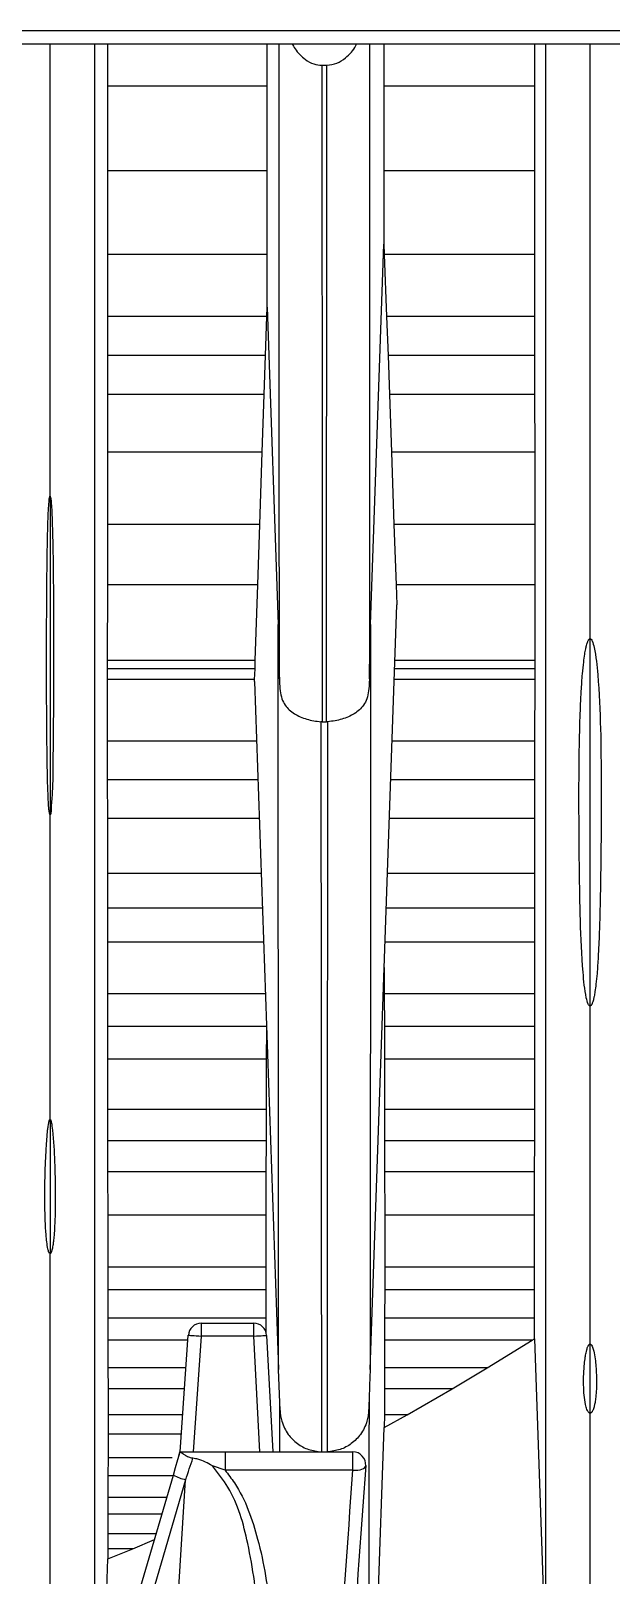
# Model space of a CAD drawing. Extents: x 9.3 to 87.2, y 1.1 to 68.8.
# Drawn here: x 39.07 to 39.747, y 5.639 to 7.44 of the extents above; entities that cross this region are included whole.
import ezdxf

# ---------------------------------------------------------------- set-up
doc = ezdxf.new("R2010")
doc.units = 0
doc.header["$MEASUREMENT"] = 0
doc.layers.add('OBJECT', color=7, linetype='CONTINUOUS')

msp = doc.modelspace()

# ---------------------------------------------------------------- linework, layer by layer
at = {"layer": 'OBJECT'}
for p, q in [((39.9457, 7.4398), (38.1925, 7.4398)), ((38.1925, 7.4248), (39.9393, 7.4248)), ((39.1595, 7.4248), (39.1595, 7.3753)), ((39.3456, 7.3753), (39.3456, 7.4248)), ((39.482, 7.4248), (39.482, 7.3753)), ((39.6581, 7.3753), (39.6581, 7.4248)), ((39.4096, 7.3997), (39.4154, 7.3997)), ((39.1595, 7.3753), (39.1594, 7.2766)), ((39.3456, 7.3753), (39.1595, 7.3753)), ((39.3456, 7.2766), (39.3456, 7.3753)), ((39.482, 7.3753), (39.482, 7.2766)), ((39.6581, 7.3753), (39.482, 7.3753)), ((39.6581, 7.2766), (39.6581, 7.3753)), ((39.1594, 7.2766), (39.1594, 7.179)), ((39.3456, 7.2766), (39.1594, 7.2766)), ((39.3456, 7.179), (39.3456, 7.2766)), ((39.482, 7.2766), (39.482, 7.1912)), ((39.6581, 7.2766), (39.482, 7.2766)), ((39.6582, 7.179), (39.6581, 7.2766)), ((39.4665, 6.7477), (39.482, 7.1912)), ((39.482, 7.1912), (39.4824, 7.179)), ((39.1594, 7.179), (39.1594, 7.1069)), ((39.3456, 7.179), (39.1594, 7.179)), ((39.3456, 7.1175), (39.3456, 7.179)), ((39.6582, 7.179), (39.4824, 7.179)), ((39.4824, 7.179), (39.4851, 7.1069)), ((39.6582, 7.1069), (39.6582, 7.179)), ((39.3453, 7.1069), (39.3456, 7.1175)), ((39.3456, 7.1175), (39.3586, 6.7477)), ((39.1594, 7.1069), (39.1594, 7.0612)), ((39.3453, 7.1069), (39.1594, 7.1069)), ((39.3437, 7.0612), (39.3453, 7.1069)), ((39.4851, 7.1069), (39.4868, 7.0612)), ((39.6582, 7.1069), (39.4851, 7.1069)), ((39.6582, 7.0612), (39.6582, 7.1069)), ((39.1594, 7.0612), (39.1594, 7.0158)), ((39.3437, 7.0612), (39.1594, 7.0612)), ((39.3421, 7.0158), (39.3437, 7.0612)), ((39.4868, 7.0612), (39.4884, 7.0158)), ((39.6582, 7.0612), (39.4868, 7.0612)), ((39.6582, 7.0158), (39.6582, 7.0612)), ((39.1594, 7.0158), (39.1594, 6.9487)), ((39.3421, 7.0158), (39.1594, 7.0158)), ((39.3399, 6.9487), (39.3421, 7.0158)), ((39.4884, 7.0158), (39.4908, 6.9487)), ((39.6582, 7.0158), (39.4884, 7.0158)), ((39.6583, 6.9487), (39.6582, 7.0158)), ((39.1594, 6.9487), (39.1594, 6.8643)), ((39.3399, 6.9487), (39.1594, 6.9487)), ((39.3371, 6.8643), (39.3399, 6.9487)), ((39.4908, 6.9487), (39.4937, 6.8643)), ((39.6583, 6.9487), (39.4908, 6.9487)), ((39.6583, 6.8643), (39.6583, 6.9487)), ((39.0925, 6.8971), (39.0925, 6.5259)), ((39.1594, 6.8643), (39.1594, 6.7938)), ((39.3371, 6.8643), (39.1594, 6.8643)), ((39.3348, 6.7938), (39.3371, 6.8643)), ((39.4937, 6.8643), (39.4962, 6.7938)), ((39.6583, 6.8643), (39.4937, 6.8643)), ((39.6583, 6.7938), (39.6583, 6.8643)), ((39.1594, 6.7938), (39.1593, 6.7058)), ((39.3348, 6.7938), (39.1594, 6.7938)), ((39.3319, 6.7058), (39.3348, 6.7938)), ((39.4962, 6.7938), (39.497, 6.7705)), ((39.6583, 6.7938), (39.4962, 6.7938)), ((39.6583, 6.7058), (39.6583, 6.7938)), ((39.4659, 5.8789), (39.497, 6.7705)), ((39.7225, 6.3027), (39.7225, 6.731)), ((39.1593, 6.7058), (39.1593, 6.6959)), ((39.3319, 6.7058), (39.1593, 6.7058)), ((39.3316, 6.6959), (39.3319, 6.7058)), ((39.6583, 6.7058), (39.4948, 6.7058)), ((39.6583, 6.6959), (39.6583, 6.7058)), ((39.1593, 6.6959), (39.1593, 6.6833)), ((39.3316, 6.6959), (39.1593, 6.6959)), ((39.1593, 6.6833), (39.1593, 6.6117)), ((39.3312, 6.6833), (39.1593, 6.6833)), ((39.3311, 6.6813), (39.3312, 6.6833)), ((39.3311, 6.6813), (39.3592, 5.8789)), ((39.3312, 6.6833), (39.3316, 6.6959)), ((39.6583, 6.6833), (39.494, 6.6833)), ((39.6583, 6.6959), (39.4944, 6.6959)), ((39.6582, 6.6117), (39.6583, 6.6833)), ((39.6583, 6.6833), (39.6583, 6.6959)), ((39.41, 6.634), (39.4084, 6.6341)), ((39.41, 6.634), (39.4151, 6.634)), ((39.4166, 6.6341), (39.4151, 6.634)), ((39.1593, 6.6117), (39.1593, 6.5663)), ((39.3336, 6.6117), (39.1593, 6.6117)), ((39.6582, 6.6117), (39.4915, 6.6117)), ((39.6582, 6.5663), (39.6582, 6.6117)), ((39.1593, 6.5663), (39.1594, 6.5215)), ((39.3352, 6.5663), (39.1593, 6.5663)), ((39.6582, 6.5663), (39.4899, 6.5663)), ((39.6582, 6.5215), (39.6582, 6.5663)), ((39.1594, 6.5215), (39.1594, 6.4573)), ((39.3367, 6.5215), (39.1594, 6.5215)), ((39.6582, 6.5215), (39.4883, 6.5215)), ((39.6582, 6.4573), (39.6582, 6.5215)), ((39.1594, 6.4573), (39.1595, 6.4169)), ((39.339, 6.4573), (39.1594, 6.4573)), ((39.6582, 6.4573), (39.4861, 6.4573)), ((39.6581, 6.4169), (39.6582, 6.4573)), ((39.1595, 6.4169), (39.1596, 6.3771)), ((39.3404, 6.4169), (39.1595, 6.4169)), ((39.6581, 6.4169), (39.4847, 6.4169)), ((39.6581, 6.3771), (39.6581, 6.4169)), ((39.1596, 6.3771), (39.1596, 6.3169)), ((39.3418, 6.3771), (39.1596, 6.3771)), ((39.6581, 6.3771), (39.4833, 6.3771)), ((39.6581, 6.3169), (39.6581, 6.3771)), ((39.4822, 6.3475), (39.4824, 6.3169)), ((39.1596, 6.3169), (39.1597, 6.2789)), ((39.3439, 6.3169), (39.1596, 6.3169)), ((39.6581, 6.3169), (39.4824, 6.3169)), ((39.4824, 6.3169), (39.4825, 6.2789)), ((39.6581, 6.2789), (39.6581, 6.3169)), ((39.1597, 6.2789), (39.1597, 6.2408)), ((39.3452, 6.2789), (39.1597, 6.2789)), ((39.3452, 6.2408), (39.3453, 6.2758)), ((39.4825, 6.2789), (39.4826, 6.2408)), ((39.6581, 6.2789), (39.4825, 6.2789)), ((39.6581, 6.2408), (39.6581, 6.2789)), ((39.1597, 6.2408), (39.1597, 6.1822)), ((39.3452, 6.2408), (39.1597, 6.2408)), ((39.345, 6.1822), (39.3452, 6.2408)), ((39.4826, 6.2408), (39.4827, 6.1822)), ((39.6581, 6.2408), (39.4826, 6.2408)), ((39.658, 6.1822), (39.6581, 6.2408)), ((39.1597, 6.1822), (39.1597, 6.1454)), ((39.345, 6.1822), (39.1597, 6.1822)), ((39.3449, 6.1454), (39.345, 6.1822)), ((39.4827, 6.1822), (39.4827, 6.1454)), ((39.658, 6.1822), (39.4827, 6.1822)), ((39.6579, 6.1454), (39.658, 6.1822)), ((39.0925, 6.1703), (39.0925, 6.014)), ((39.1597, 6.1454), (39.1597, 6.1094)), ((39.3449, 6.1454), (39.1597, 6.1454)), ((39.3448, 6.1094), (39.3449, 6.1454)), ((39.4827, 6.1454), (39.4828, 6.1094)), ((39.6579, 6.1454), (39.4827, 6.1454)), ((39.6578, 6.1094), (39.6579, 6.1454)), ((39.1597, 6.1094), (39.1598, 6.059)), ((39.3448, 6.1094), (39.1597, 6.1094)), ((39.3447, 6.059), (39.3448, 6.1094)), ((39.4828, 6.1094), (39.4829, 6.059)), ((39.6578, 6.1094), (39.4828, 6.1094)), ((39.6576, 6.059), (39.6578, 6.1094)), ((39.1598, 6.059), (39.1599, 5.9982)), ((39.3447, 6.059), (39.1598, 6.059)), ((39.3446, 5.9982), (39.3447, 6.059)), ((39.4829, 6.059), (39.4829, 5.9982)), ((39.6576, 6.059), (39.4829, 6.059)), ((39.6576, 5.9982), (39.6576, 6.059)), ((39.1599, 5.9982), (39.1599, 5.9718)), ((39.3446, 5.9982), (39.1599, 5.9982)), ((39.3446, 5.9718), (39.3446, 5.9982)), ((39.4829, 5.9982), (39.4829, 5.9718)), ((39.6576, 5.9982), (39.4829, 5.9982)), ((39.6576, 5.9718), (39.6576, 5.9982)), ((39.1599, 5.9718), (39.1599, 5.9388)), ((39.3446, 5.9718), (39.1599, 5.9718)), ((39.3446, 5.9388), (39.3446, 5.9718)), ((39.4829, 5.9718), (39.4828, 5.9388)), ((39.6576, 5.9718), (39.4829, 5.9718)), ((39.6576, 5.9388), (39.6576, 5.9718)), ((39.1599, 5.9388), (39.16, 5.9131)), ((39.3446, 5.9388), (39.1599, 5.9388)), ((39.2688, 5.9328), (39.2688, 5.9178)), ((39.2688, 5.9328), (39.3302, 5.9328)), ((39.3302, 5.9178), (39.3302, 5.9328)), ((39.3447, 5.9213), (39.3446, 5.9388)), ((39.4828, 5.9388), (39.4827, 5.9131)), ((39.6576, 5.9388), (39.4828, 5.9388)), ((39.6576, 5.9148), (39.6576, 5.9388)), ((39.16, 5.9131), (39.16, 5.8808)), ((39.2534, 5.9131), (39.16, 5.9131)), ((39.2443, 5.7828), (39.2538, 5.9189)), ((39.2688, 5.9178), (39.2594, 5.7828)), ((39.3302, 5.9178), (39.2688, 5.9178)), ((39.3373, 5.7828), (39.3302, 5.9178)), ((39.3452, 5.9186), (39.3523, 5.7828)), ((39.4827, 5.9131), (39.4827, 5.8808)), ((39.655, 5.9131), (39.4827, 5.9131)), ((39.6026, 5.8808), (39.655, 5.9131)), ((39.655, 5.9131), (39.6576, 5.9148)), ((39.6576, 5.9148), (39.6708, 5.5388)), ((39.7225, 5.8279), (39.7225, 5.9085)), ((39.16, 5.8808), (39.1601, 5.8563)), ((39.2512, 5.8808), (39.16, 5.8808)), ((39.3608, 5.8311), (39.3592, 5.8789)), ((39.4827, 5.8808), (39.4826, 5.8563)), ((39.6026, 5.8808), (39.4827, 5.8808)), ((39.5616, 5.8563), (39.6026, 5.8808)), ((39.1601, 5.8563), (39.1601, 5.8262)), ((39.2495, 5.8563), (39.1601, 5.8563)), ((39.4826, 5.8563), (39.4825, 5.8262)), ((39.5616, 5.8563), (39.4826, 5.8563)), ((39.5092, 5.8262), (39.5616, 5.8563)), ((39.3605, 5.7828), (39.3604, 5.8432)), ((39.1601, 5.8262), (39.1601, 5.8035)), ((39.2474, 5.8262), (39.1601, 5.8262)), ((39.4824, 5.8114), (39.5092, 5.8262)), ((39.4825, 5.8262), (39.4824, 5.8114)), ((39.5092, 5.8262), (39.4825, 5.8262)), ((39.1601, 5.8035), (39.1601, 5.7758)), ((39.2458, 5.8035), (39.1601, 5.8035)), ((39.4642, 5.2901), (39.4824, 5.8114)), ((39.2443, 5.7828), (39.2444, 5.7828)), ((39.2967, 5.7828), (39.2967, 5.7615)), ((39.2967, 5.7828), (39.4458, 5.7828)), ((39.4458, 5.7615), (39.4458, 5.7828)), ((39.1601, 5.7758), (39.16, 5.7549)), ((39.2351, 5.7758), (39.1601, 5.7758)), ((39.2967, 5.7615), (39.2821, 5.7665)), ((38.8225, 4.3428), (39.2364, 5.7556)), ((39.2507, 5.7504), (38.8385, 4.3428)), ((39.1554, 4.2157), (39.2507, 5.7504)), ((39.16, 5.7549), (39.16, 5.7295)), ((39.2361, 5.7549), (39.16, 5.7549)), ((39.4458, 5.7615), (39.2967, 5.7615)), ((39.16, 5.7295), (39.16, 5.7103)), ((39.2287, 5.7295), (39.16, 5.7295)), ((39.16, 5.7103), (39.1599, 5.6871)), ((39.2231, 5.7103), (39.16, 5.7103)), ((39.1599, 5.6871), (39.1599, 5.6697)), ((39.2163, 5.6871), (39.1599, 5.6871)), ((39.1889, 5.6697), (39.2144, 5.6806)), ((39.1534, 5.4725), (39.1599, 5.658)), ((39.1599, 5.658), (39.1889, 5.6697)), ((39.1599, 5.6697), (39.1599, 5.658)), ((39.1889, 5.6697), (39.1599, 5.6697))]:
    msp.add_line(p, q, dxfattribs=at)
at = {"layer": 'OBJECT', "flags": 128}
for points in [[(39.4653, 7.4248), (39.4653, 7.4171), (39.4652, 7.0982), (39.4651, 6.8993), (39.465, 6.7051), (39.465, 6.7051), (39.465, 6.7051)], [(39.2538, 5.9189), (39.2541, 5.9188), (39.255, 5.9188), (39.2564, 5.9187), (39.2582, 5.9185), (39.2605, 5.9184), (39.2631, 5.9182), (39.2659, 5.918), (39.2688, 5.9178)], [(39.3302, 5.9178), (39.3332, 5.918), (39.336, 5.9181), (39.3386, 5.9182), (39.3408, 5.9184), (39.3427, 5.9185), (39.3441, 5.9185), (39.3449, 5.9186), (39.3452, 5.9186)], [(39.2364, 5.7556), (39.239, 5.7647), (39.2417, 5.7738), (39.2443, 5.7828)], [(39.4458, 5.7615), (39.4488, 5.7614), (39.4516, 5.7616), (39.4542, 5.762), (39.4564, 5.7627), (39.4583, 5.7636), (39.4597, 5.7646), (39.4605, 5.7657), (39.4608, 5.7669)]]:
    msp.add_lwpolyline(points, dxfattribs=at)
at = {"layer": 'OBJECT'}
for centre, radius, start, end in [((36.4205, 10.2998), 6, 300.68604, 315.67495), ((39.2688, 5.9178), 0.015, 90, 176), ((39.3302, 5.9178), 0.015, 3, 90), ((39.1848, 5.7932), 0.06, 343.8676, 350.0126), ((39.4458, 5.7678), 0.015, 355.8093, 90), ((39.2634, 5.8073), 0.0583, 242.3685, 257.4655)]:
    msp.add_arc(centre, radius, start, end, dxfattribs=at)
msp.add_ellipse((39.2503, 5.7498), major_axis=(0.1231, 0.3681), ratio=0.000693, start_param=4.714116, end_param=4.782428, dxfattribs=at)
for points, knots in [([(39.0925, 6.8971), (39.0925, 7.0004), (39.0925, 7.1731), (39.0925, 7.3527), (39.0925, 7.4248)], [0, 0, 0, 0, 0.598067, 1, 1, 1, 1]), ([(39.1443, 7.4248), (39.1443, 7.3669), (39.1443, 7.2215), (39.1443, 6.997), (39.1443, 6.7514), (39.1444, 6.5126), (39.1444, 6.2735), (39.1444, 6.0634), (39.1444, 5.8727), (39.1444, 5.7129), (39.1444, 5.5658), (39.1444, 5.4822), (39.1444, 5.4419)], [0, 0, 0, 0, 0.072037, 0.18067, 0.287151, 0.39391, 0.504973, 0.624355, 0.71169, 0.805476, 0.905932, 1, 1, 1, 1]), ([(39.36, 6.7051), (39.36, 6.7051), (39.36, 6.8244), (39.3599, 7.0266), (39.3598, 7.268), (39.3598, 7.3807), (39.3597, 7.4248)], [0, 0, 0, 0, 0.000003, 0.548311, 0.823253, 1, 1, 1, 1]), ([(39.3751, 7.4248), (39.3761, 7.4228), (39.3798, 7.4157), (39.3883, 7.4073), (39.3994, 7.4007), (39.4064, 7.4), (39.4096, 7.3997)], [0, 0, 0, 0, 0.149468, 0.53575, 0.783387, 1, 1, 1, 1]), ([(39.4154, 7.3997), (39.4194, 7.4002), (39.4274, 7.4012), (39.4391, 7.4095), (39.4472, 7.4175), (39.4497, 7.4241), (39.45, 7.4248)], [0, 0, 0, 0, 0.265334, 0.52852, 0.947307, 1, 1, 1, 1]), ([(39.6708, 5.5388), (39.6708, 5.5425), (39.6708, 5.55), (39.6708, 5.6087), (39.6708, 5.6977), (39.6708, 5.8213), (39.6708, 5.9532), (39.6708, 6.0919), (39.6708, 6.2367), (39.6708, 6.3977), (39.6708, 6.5742), (39.6708, 6.7788), (39.6708, 7.0045), (39.6708, 7.2216), (39.6708, 7.3666), (39.6708, 7.4248)], [0, 0, 0, 0, 0.08602, 0.170676, 0.253119, 0.332476, 0.407805, 0.478951, 0.545935, 0.608976, 0.68551, 0.763919, 0.848697, 0.939215, 1, 1, 1, 1]), ([(39.7225, 6.731), (39.7225, 6.7927), (39.7225, 6.9199), (39.7225, 7.1497), (39.7225, 7.3228), (39.7225, 7.4248)], [0, 0, 0, 0, 0.27922, 0.57526, 1, 1, 1, 1]), ([(39.4096, 7.3997), (39.4097, 7.3518), (39.4097, 7.1955), (39.4099, 6.9372), (39.4099, 6.7352), (39.41, 6.634)], [0, 0, 0, 0, 0.180796, 0.589987, 1, 1, 1, 1]), ([(39.4151, 6.634), (39.4151, 6.6589), (39.4151, 6.7831), (39.4152, 6.9754), (39.4153, 7.2072), (39.4154, 7.3375), (39.4154, 7.3997)], [0, 0, 0, 0, 0.101586, 0.508022, 0.765103, 1, 1, 1, 1]), ([(39.0925, 6.5259), (39.0925, 6.5259), (39.0925, 6.5259), (39.0924, 6.526), (39.0923, 6.5261), (39.0921, 6.5265), (39.0916, 6.5284), (39.0907, 6.5363), (39.0893, 6.5677), (39.0884, 6.6461), (39.0883, 6.744), (39.0891, 6.8311), (39.09, 6.8718), (39.0911, 6.889), (39.0916, 6.8941), (39.092, 6.8962), (39.0922, 6.8968), (39.0924, 6.8971), (39.0924, 6.8971), (39.0925, 6.8971), (39.0925, 6.8971), (39.0925, 6.8971), (39.0925, 6.8971)], [0, 0, 0, 0, 0.000077, 0.000177, 0.000362, 0.001009, 0.00413, 0.016532, 0.066082, 0.264225, 0.660485, 0.858604, 0.957665, 0.982431, 0.994817, 0.997914, 0.999468, 0.999733, 0.999822, 0.999913, 0.999966, 1, 1, 1, 1]), ([(39.0925, 6.8971), (39.0925, 6.8971), (39.0926, 6.8971), (39.0926, 6.8971), (39.0927, 6.897), (39.0929, 6.8965), (39.0934, 6.8945), (39.0942, 6.8864), (39.0957, 6.8542), (39.0966, 6.7747), (39.0969, 6.6782), (39.0958, 6.5953), (39.0956, 6.5538), (39.0936, 6.535), (39.0936, 6.5274), (39.0927, 6.526), (39.0926, 6.526), (39.0926, 6.5259), (39.0925, 6.5259), (39.0925, 6.5259), (39.0925, 6.5259)], [0, 0, 0, 0, 0.000073, 0.000168, 0.000347, 0.00112, 0.004171, 0.016323, 0.064876, 0.25904, 0.647344, 0.841485, 0.938556, 0.987097, 0.999253, 0.999633, 0.999825, 0.999893, 0.999963, 1, 1, 1, 1]), ([(39.3586, 6.7477), (39.3588, 6.7393), (39.3594, 6.7177), (39.3598, 6.697), (39.36, 6.6842)], [0, 0, 0, 0, 0.387466, 1, 1, 1, 1]), ([(39.3592, 5.8789), (39.3592, 5.8789), (39.3592, 6.0186), (39.3589, 6.2348), (39.3587, 6.5266), (39.3586, 6.6728), (39.3586, 6.7477), (39.3586, 6.7477)], [0, 0, 0, 0, 0.000002, 0.499419, 0.749645, 0.999998, 1, 1, 1, 1]), ([(39.465, 6.6842), (39.4652, 6.6946), (39.4656, 6.7154), (39.4662, 6.7369), (39.4665, 6.7477)], [0, 0, 0, 0, 0.498859, 1, 1, 1, 1]), ([(39.4665, 6.7477), (39.4665, 6.7477), (39.4665, 6.7167), (39.4664, 6.5653), (39.4662, 6.272), (39.4659, 6.0139), (39.4659, 5.8789), (39.4659, 5.8789)], [0, 0, 0, 0, 0.000002, 0.103462, 0.517378, 0.999998, 1, 1, 1, 1]), ([(39.7225, 6.3027), (39.7224, 6.3028), (39.7222, 6.3028), (39.7219, 6.3029), (39.721, 6.3036), (39.7194, 6.3068), (39.7163, 6.3196), (39.7114, 6.3719), (39.7101, 6.4505), (39.7093, 6.5504), (39.71, 6.6198), (39.712, 6.6667), (39.7134, 6.688), (39.7148, 6.7023), (39.7161, 6.7119), (39.7172, 6.7184), (39.7182, 6.7227), (39.719, 6.7256), (39.7197, 6.7275), (39.7202, 6.7288), (39.7208, 6.7297), (39.7212, 6.7304), (39.7217, 6.7308), (39.7221, 6.731), (39.7224, 6.731), (39.7225, 6.731)], [0, 0, 0, 0, 0.000435, 0.000993, 0.002039, 0.006642, 0.024814, 0.097193, 0.386386, 0.588581, 0.793128, 0.860987, 0.906473, 0.936983, 0.957465, 0.971232, 0.980501, 0.986757, 0.990995, 0.993881, 0.995864, 0.99774, 0.998586, 0.99944, 1, 1, 1, 1]), ([(39.7225, 6.731), (39.7226, 6.731), (39.7229, 6.731), (39.7233, 6.7308), (39.7242, 6.73), (39.7259, 6.7267), (39.7293, 6.7129), (39.7348, 6.6573), (39.7358, 6.5595), (39.7352, 6.46), (39.7335, 6.3929), (39.7322, 6.3629), (39.7309, 6.3428), (39.7296, 6.3295), (39.7284, 6.3205), (39.7274, 6.3145), (39.7265, 6.3105), (39.7258, 6.3079), (39.7252, 6.3061), (39.7247, 6.3049), (39.7242, 6.3041), (39.7238, 6.3035), (39.7234, 6.3031), (39.723, 6.3028), (39.7228, 6.3028), (39.7226, 6.3027), (39.7225, 6.3027)], [0, 0, 0, 0, 0.000522, 0.001189, 0.002443, 0.006958, 0.024865, 0.096172, 0.38105, 0.68937, 0.791599, 0.860055, 0.905918, 0.936664, 0.957292, 0.971146, 0.980464, 0.986744, 0.99099, 0.993874, 0.995846, 0.997211, 0.998641, 0.999215, 0.999698, 1, 1, 1, 1]), ([(39.36, 6.6842), (39.36, 6.6911), (39.36, 6.6979), (39.36, 6.7051), (39.36, 6.7051)], [0, 0, 0, 0, 0.999918, 1, 1, 1, 1]), ([(39.465, 6.7051), (39.465, 6.7051), (39.465, 6.6979), (39.465, 6.6911), (39.465, 6.6842)], [0, 0, 0, 0, 0.000082, 1, 1, 1, 1]), ([(39.36, 6.6842), (39.3601, 6.6832), (39.3602, 6.6786), (39.3606, 6.6707), (39.3627, 6.6608), (39.3676, 6.6514), (39.3769, 6.6431), (39.3916, 6.6366), (39.4028, 6.6349), (39.4084, 6.6341)], [0, 0, 0, 0, 0.040977, 0.172109, 0.285126, 0.396956, 0.598359, 0.799165, 1, 1, 1, 1]), ([(39.465, 6.6842), (39.465, 6.6832), (39.4649, 6.6786), (39.4644, 6.6707), (39.4623, 6.6608), (39.4575, 6.6514), (39.4481, 6.6431), (39.4334, 6.6366), (39.4222, 6.6349), (39.4166, 6.6341)], [0, 0, 0, 0, 0.040977, 0.17211, 0.285127, 0.396954, 0.598358, 0.799165, 1, 1, 1, 1]), ([(39.4084, 6.6341), (39.4084, 6.6341), (39.4084, 6.6341), (39.4084, 6.634), (39.4084, 6.634)], [0, 0, 0, 0, 0.969894, 1, 1, 1, 1]), ([(39.4084, 6.634), (39.4084, 6.634), (39.4084, 6.5716), (39.4087, 6.3995), (39.4089, 6.1124), (39.409, 5.8927), (39.4091, 5.7828)], [0, 0, 0, 0, 0.000003, 0.210371, 0.604925, 1, 1, 1, 1]), ([(39.416, 5.7828), (39.416, 5.812), (39.416, 5.9578), (39.4162, 6.2407), (39.4166, 6.4934), (39.4166, 6.634), (39.4166, 6.634)], [0, 0, 0, 0, 0.105146, 0.525953, 0.999997, 1, 1, 1, 1]), ([(39.4166, 6.634), (39.4166, 6.634), (39.4166, 6.6341), (39.4166, 6.6341), (39.4166, 6.6341)], [0, 0, 0, 0, 0.030106, 1, 1, 1, 1]), ([(39.4825, 4.827), (39.6703, 4.9379), (39.851, 5.0594), (40.1984, 5.3231), (40.3637, 5.4644), (40.5992, 5.69), (40.6756, 5.7676), (40.8242, 5.9271), (40.896, 6.0088), (41.1044, 6.2594), (41.2337, 6.4341), (41.3539, 6.616)], [0, 0, 0, 0, 0.25, 0.25, 0.5, 0.5, 0.625, 0.625, 0.75, 0.75, 1, 1, 1, 1]), ([(41.3535, 6.6153), (41.2358, 6.4317), (41.1081, 6.2559), (40.9016, 6.0038), (40.8303, 5.9217), (40.6825, 5.7614), (40.6064, 5.6835), (40.4499, 5.5325), (40.3695, 5.4594), (40.2045, 5.3178), (40.1198, 5.2493), (39.8595, 5.0512), (39.6788, 4.9297), (39.491, 4.8188)], [0, 0, 0, 0, 0.25, 0.25, 0.375, 0.375, 0.5, 0.5, 0.625, 0.625, 0.75, 0.75, 1, 1, 1, 1]), ([(39.0925, 6.1703), (39.0925, 6.2359), (39.0925, 6.351), (39.0925, 6.4733), (39.0925, 6.5259)], [0, 0, 0, 0, 0.570137, 1, 1, 1, 1]), ([(39.7225, 5.9085), (39.7225, 5.978), (39.7225, 6.0977), (39.7225, 6.2422), (39.7225, 6.3027)], [0, 0, 0, 0, 0.580628, 1, 1, 1, 1]), ([(39.0925, 6.014), (39.0925, 6.014), (39.0924, 6.014), (39.0921, 6.0141), (39.0917, 6.0145), (39.0907, 6.0162), (39.089, 6.0234), (39.0862, 6.0525), (39.0861, 6.0877), (39.0872, 6.1226), (39.0881, 6.1383), (39.0888, 6.1489), (39.0895, 6.156), (39.09, 6.1608), (39.0905, 6.164), (39.0908, 6.1661), (39.0912, 6.1675), (39.0914, 6.1685), (39.0916, 6.1691), (39.0918, 6.1696), (39.092, 6.1698), (39.0921, 6.1701), (39.0922, 6.1702), (39.0924, 6.1703), (39.0924, 6.1703), (39.0925, 6.1703), (39.0925, 6.1703)], [0, 0, 0, 0, 0.000659, 0.001514, 0.003103, 0.009914, 0.036809, 0.143918, 0.571944, 0.713076, 0.807599, 0.870901, 0.913299, 0.941704, 0.960746, 0.973519, 0.982099, 0.987872, 0.991768, 0.994409, 0.996212, 0.997454, 0.998732, 0.999252, 0.999695, 1, 1, 1, 1]), ([(39.0925, 6.1703), (39.0926, 6.1703), (39.0926, 6.1703), (39.0927, 6.1703), (39.093, 6.1701), (39.0935, 6.1691), (39.0945, 6.165), (39.0965, 6.1487), (39.098, 6.1213), (39.0987, 6.0892), (39.0986, 6.0642), (39.098, 6.0476), (39.0973, 6.0364), (39.0966, 6.029), (39.0959, 6.024), (39.0953, 6.0206), (39.0948, 6.0184), (39.0944, 6.0169), (39.094, 6.0159), (39.0937, 6.0152), (39.0935, 6.0147), (39.0932, 6.0144), (39.093, 6.0142), (39.0928, 6.0141), (39.0926, 6.014), (39.0926, 6.014), (39.0925, 6.014)], [0, 0, 0, 0, 0.000355, 0.000823, 0.00169, 0.005416, 0.020122, 0.078685, 0.312698, 0.538974, 0.690535, 0.792088, 0.860163, 0.905824, 0.936471, 0.957062, 0.970918, 0.98026, 0.98658, 0.990877, 0.993819, 0.995857, 0.998018, 0.998883, 0.999604, 1, 1, 1, 1]), ([(40.7825, 6.0954), (40.6884, 5.9879), (40.5906, 5.884), (40.4385, 5.7336), (40.3869, 5.6844), (40.2817, 5.5878), (40.2281, 5.5405), (39.9563, 5.3091), (39.726, 5.1413), (39.4825, 4.9913)], [0, 0, 0, 0, 0.25, 0.25, 0.375, 0.375, 0.5, 0.5, 1, 1, 1, 1]), ([(39.0925, 5.6203), (39.0925, 5.6554), (39.0925, 5.724), (39.0925, 5.8539), (39.0925, 5.9542), (39.0925, 6.014)], [0, 0, 0, 0, 0.297548, 0.581289, 1, 1, 1, 1]), ([(39.4825, 4.88), (39.5455, 4.9179), (39.6078, 4.957), (39.7305, 5.0374), (39.791, 5.0788), (39.97, 5.2064), (40.086, 5.296), (40.255, 5.4372), (40.3105, 5.4854), (40.4196, 5.5838), (40.4731, 5.634), (40.6308, 5.7873), (40.732, 5.8933), (40.8294, 6.003)], [0, 0, 0, 0, 0.125, 0.125, 0.25, 0.25, 0.5, 0.5, 0.625, 0.625, 0.75, 0.75, 1, 1, 1, 1]), ([(39.7225, 5.8279), (39.7224, 5.8279), (39.7222, 5.8279), (39.7217, 5.8281), (39.7209, 5.8286), (39.7192, 5.831), (39.7161, 5.8406), (39.7149, 5.8555), (39.7149, 5.8723), (39.7158, 5.8842), (39.7167, 5.8923), (39.7177, 5.8977), (39.7185, 5.9014), (39.7192, 5.9038), (39.7198, 5.9054), (39.7203, 5.9065), (39.7208, 5.9073), (39.7211, 5.9078), (39.7215, 5.9081), (39.7218, 5.9084), (39.7221, 5.9085), (39.7224, 5.9085), (39.7225, 5.9085), (39.7225, 5.9085)], [0, 0, 0, 0, 0.002022, 0.004559, 0.009359, 0.026708, 0.095535, 0.369717, 0.576053, 0.71465, 0.80773, 0.870257, 0.912291, 0.940584, 0.959667, 0.972579, 0.98136, 0.987374, 0.991542, 0.995972, 0.997746, 0.999219, 1, 1, 1, 1]), ([(39.7225, 5.9085), (39.7226, 5.9085), (39.7228, 5.9085), (39.7231, 5.9084), (39.7238, 5.908), (39.7251, 5.9061), (39.7277, 5.8982), (39.7294, 5.8843), (39.7302, 5.8678), (39.7299, 5.8546), (39.7291, 5.8457), (39.7282, 5.8398), (39.7273, 5.8358), (39.7265, 5.8331), (39.7258, 5.8313), (39.7252, 5.8301), (39.7247, 5.8293), (39.7241, 5.8287), (39.7237, 5.8283), (39.7232, 5.828), (39.7229, 5.8279), (39.7226, 5.8279), (39.7225, 5.8279)], [0, 0, 0, 0, 0.001356, 0.003124, 0.006403, 0.020434, 0.07584, 0.296521, 0.526308, 0.680607, 0.784301, 0.854058, 0.901049, 0.932764, 0.954227, 0.968808, 0.978774, 0.985651, 0.992508, 0.995405, 0.998332, 1, 1, 1, 1]), ([(39.4659, 5.8789), (39.4656, 5.8705), (39.465, 5.8541), (39.4645, 5.8386), (39.4642, 5.8311)], [0, 0, 0, 0, 0.513569, 1, 1, 1, 1]), ([(39.4646, 5.8432), (39.4646, 5.8432), (39.4646, 5.7992), (39.4645, 5.7142), (39.4644, 5.605), (39.4644, 5.5122), (39.4643, 5.4356), (39.4643, 5.373), (39.4642, 5.345), (39.4642, 5.3309)], [0, 0, 0, 0, 0.000002, 0.170587, 0.342357, 0.504657, 0.666958, 0.833479, 1, 1, 1, 1]), ([(39.3608, 5.8311), (39.3609, 5.8306), (39.3609, 5.8286), (39.3614, 5.8242), (39.3636, 5.8148), (39.3694, 5.8033), (39.3804, 5.7922), (39.3939, 5.7847), (39.404, 5.7835), (39.4091, 5.7828)], [0, 0, 0, 0, 0.018501, 0.083849, 0.16664, 0.400478, 0.60758, 0.803571, 1, 1, 1, 1]), ([(39.4642, 5.8311), (39.4642, 5.8306), (39.4641, 5.8286), (39.4636, 5.8242), (39.4614, 5.8148), (39.4557, 5.8033), (39.4447, 5.7922), (39.4312, 5.7847), (39.421, 5.7835), (39.416, 5.7828)], [0, 0, 0, 0, 0.018501, 0.08385, 0.166639, 0.400482, 0.607585, 0.803577, 1, 1, 1, 1]), ([(39.7225, 5.4888), (39.7225, 5.4914), (39.7225, 5.4965), (39.7225, 5.5364), (39.7225, 5.6015), (39.7225, 5.6977), (39.7225, 5.7851), (39.7225, 5.8279)], [0, 0, 0, 0, 0.194795, 0.387326, 0.576325, 0.792703, 1, 1, 1, 1]), ([(39.2444, 5.7828), (39.2446, 5.7827), (39.2451, 5.7824), (39.2473, 5.7808), (39.2506, 5.7787), (39.2547, 5.7765), (39.2578, 5.7758), (39.2591, 5.7755)], [0, 0, 0, 0, 0.196156, 0.391721, 0.600306, 0.820618, 1, 1, 1, 1]), ([(39.2444, 5.7828), (39.2453, 5.7828), (39.2494, 5.7828), (39.2593, 5.7828), (39.2749, 5.7828), (39.2885, 5.7828), (39.2967, 5.7828)], [0, 0, 0, 0, 0.055553, 0.230907, 0.540383, 1, 1, 1, 1]), ([(39.2821, 5.7665), (39.282, 5.7666), (39.2767, 5.7697), (39.2693, 5.7735), (39.2611, 5.7751), (39.2591, 5.7755)], [0, 0, 0, 0, 0.01108, 0.760625, 1, 1, 1, 1]), ([(39.335, 5.5011), (39.3359, 5.5301), (39.3376, 5.5887), (39.3261, 5.6694), (39.3095, 5.7316), (39.2884, 5.7584), (39.2821, 5.7665)], [0, 0, 0, 0, 0.318194, 0.64127, 0.891637, 1, 1, 1, 1]), ([(39.4608, 5.7669), (39.4487, 5.5982), (39.4246, 5.2603), (39.3921, 4.7462), (39.3739, 4.4111), (39.3643, 4.2321)], [0, 0, 0, 0, 0.317095, 0.63522, 1, 1, 1, 1]), ([(39.2967, 5.7615), (39.3004, 5.7566), (39.3188, 5.7325), (39.3383, 5.6757), (39.352, 5.5948), (39.3507, 5.5364), (39.35, 5.5069)], [0, 0, 0, 0, 0.0671224, 0.3319209, 0.6620183, 1, 1, 1, 1]), ([(39.3493, 4.2242), (39.359, 4.4034), (39.3771, 4.7386), (39.4096, 5.2535), (39.4337, 5.592), (39.4458, 5.7615)], [0, 0, 0, 0, 0.364774, 0.681872, 1, 1, 1, 1])]:
    msp.add_open_spline(points, degree=3, knots=knots, dxfattribs=at)

doc.saveas('drawing.dxf')
